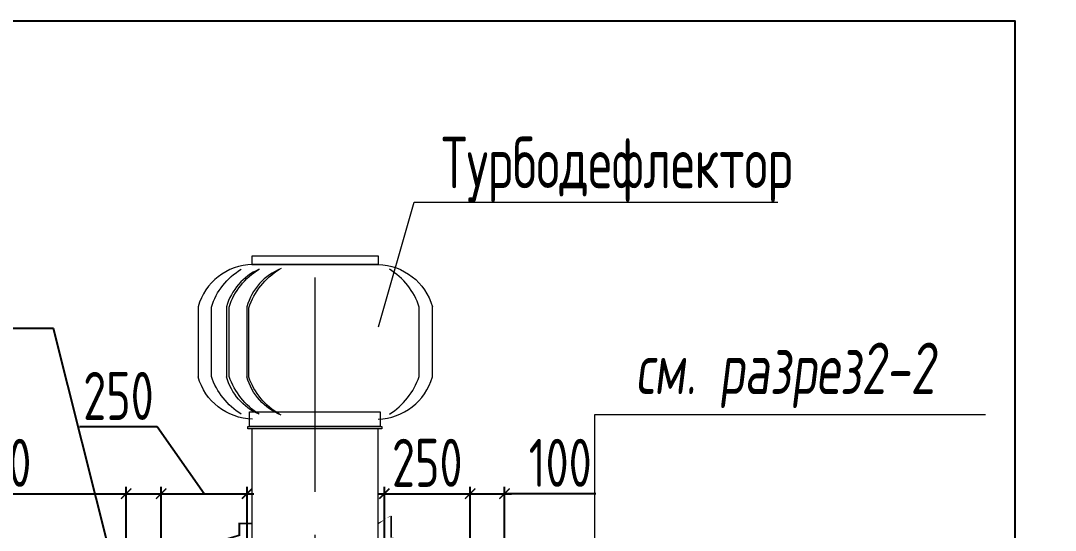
# Model space of a CAD drawing. Header units: millimetres. Extents: x -314343 to 682031, y 21428 to 98936.
# Drawn here: x 412208 to 415222, y 60853 to 62338 of the extents above; entities that cross this region are included whole.
import ezdxf
from ezdxf import colors
from ezdxf.entities.mleader import LeaderData, LeaderLine
from ezdxf.math import Vec2, Vec3

# ---------------------------------------------------------------- set-up
doc = ezdxf.new("R2010")
doc.units = ezdxf.units.MM
doc.header["$MEASUREMENT"] = 0
doc.header["$PDMODE"] = 3
doc.header["$PDSIZE"] = -4
doc.linetypes.add('CENTER', pattern=[2, 1.25, -0.25, 0.25, -0.25])
doc.layers.get('0').update_dxf_attribs({"color": 250, "lineweight": 9})
doc.layers.get('Defpoints').update_dxf_attribs({"color": 6})
doc.layers.add('_0', color=250, linetype='Continuous', lineweight=9)
doc.layers.add('АР_Оси', color=195, linetype='Continuous', lineweight=9)
doc.layers.add('PDF _0', color=7, linetype='Continuous')
doc.styles.add('ICOCPEUR', font='isocpeur.ttf')
doc.styles.add('ISOCPEUR', font='isocpeur.ttf', dxfattribs={"width": 0.7})
doc.dimstyles.new('R_50', dxfattribs={"dimtxt": 140, "dimasz": 30, "dimexe": 20, "dimexo": 0, "dimgap": 20, "dimtad": 1, "dimdec": 0, "dimrnd": 5, "dimzin": 0, "dimdsep": 46, "dimtxsty": 'ISOCPEUR', "dimblk": 'ARCHTICK', "dimcen": 50, "dimdle": 20, "dimclrd": 256, "dimclre": 256, "dimclrt": 256, "dimadec": 0, "dimazin": 0, "dimtfac": 2, "dimtdec": 0, "dimtofl": 0, "dimtmove": 1, "dimatfit": 3, "dimfxl": 1, "dimtvp": 3, "dimtolj": 1, "dimtzin": 0, "dimarcsym": 0})

# ---------------------------------------------------------------- blocks, each defined once
blk = doc.blocks.new('_ArchTick')
at = {"color": 0, "linetype": 'ByBlock', "const_width": 0.15}
blk.add_lwpolyline([(-0.5, -0.5), (0.5, 0.5)], dxfattribs=at)
blk = doc.blocks.new('*D368')
at = {"layer": '_0', "lineweight": -2, "ltscale": 500, "transparency": 16777216}
for p, q in [((413267.6079257875, 60701.52809833224), (413267.6079257875, 60979.87250648066)), ((413517.6079257875, 60701.52809833224), (413517.6079257875, 60979.87250648066)), ((413247.6079257875, 60959.87250648066), (413537.6079257875, 60959.87250648066))]:
    blk.add_line(p, q, dxfattribs=at)
at = {"layer": 'Defpoints', "color": 0, "ltscale": 500, "transparency": 16777216}
for p in [(413517.6079257875, 60959.87250648066), (413267.6079257875, 60701.52809833224), (413517.6079257875, 60701.52809833224)]:
    blk.add_point(p, dxfattribs=at)
at = {"layer": '_0', "lineweight": -2, "ltscale": 500, "transparency": 16777216, "xscale": 30, "yscale": 30, "zscale": 30, "rotation": 180}
blk.add_blockref('_ArchTick', (413267.6079257875, 60959.87250648066), dxfattribs=at)
at = {"layer": '_0', "lineweight": -2, "ltscale": 500, "transparency": 16777216, "xscale": 30, "yscale": 30, "zscale": 30}
blk.add_blockref('_ArchTick', (413517.6079257875, 60959.87250648066), dxfattribs=at)
at = {"layer": '_0', "ltscale": 500, "transparency": 16777216, "insert": (413392.6079257875, 61049.87250648066), "char_height": 140, "attachment_point": 5, "style": 'ISOCPEUR'}
blk.add_mtext('\\A1;250', dxfattribs=at)
blk = doc.blocks.new('*D369')
at = {"layer": '_0', "lineweight": -2, "ltscale": 500, "transparency": 16777216}
for p, q in [((413517.6079257875, 60701.52809833222), (413517.6079257875, 60979.87250648064)), ((413617.6079257877, 60673.59794181398), (413617.6079257877, 60979.87250648064)), ((413497.6079257875, 60959.87250648064), (413637.6079257877, 60959.87250648064)), ((413883.2578796669, 60959.87250648064), (413617.6079257877, 60959.87250648064))]:
    blk.add_line(p, q, dxfattribs=at)
at = {"layer": 'Defpoints', "color": 0, "ltscale": 500, "transparency": 16777216}
for p in [(413617.6079257877, 60959.87250648064), (413517.6079257875, 60701.52809833222), (413617.6079257877, 60673.59794181398)]:
    blk.add_point(p, dxfattribs=at)
at = {"layer": '_0', "lineweight": -2, "ltscale": 500, "transparency": 16777216, "xscale": 30, "yscale": 30, "zscale": 30, "rotation": 180}
blk.add_blockref('_ArchTick', (413517.6079257875, 60959.87250648064), dxfattribs=at)
at = {"layer": '_0', "lineweight": -2, "ltscale": 500, "transparency": 16777216, "xscale": 30, "yscale": 30, "zscale": 30}
blk.add_blockref('_ArchTick', (413617.6079257877, 60959.87250648064), dxfattribs=at)
at = {"layer": '_0', "ltscale": 500, "transparency": 16777216, "insert": (413779.9578796669, 61049.87250648064), "char_height": 140, "attachment_point": 5, "style": 'ISOCPEUR'}
blk.add_mtext('\\A1;100', dxfattribs=at)
blk = doc.blocks.new('*D370')
at = {"layer": '_0', "lineweight": -2, "ltscale": 500, "transparency": 16777216}
for p, q in [((412606.2591295722, 61154.87250648066), (412380.0591295722, 61154.87250648066)), ((412742.6079257875, 60959.87250648055), (412606.2591295722, 61154.87250648066)), ((412617.6079257875, 60701.52809833214), (412617.6079257875, 60979.87250648055)), ((412867.6079257875, 60701.52809833214), (412867.6079257875, 60979.87250648055)), ((412597.6079257875, 60959.87250648055), (412887.6079257875, 60959.87250648055))]:
    blk.add_line(p, q, dxfattribs=at)
at = {"layer": 'Defpoints', "color": 0, "ltscale": 500, "transparency": 16777216}
for p in [(412867.6079257875, 60959.87250648055), (412617.6079257875, 60701.52809833214), (412867.6079257875, 60701.52809833214)]:
    blk.add_point(p, dxfattribs=at)
at = {"layer": '_0', "lineweight": -2, "ltscale": 500, "transparency": 16777216, "xscale": 30, "yscale": 30, "zscale": 30, "rotation": 180}
blk.add_blockref('_ArchTick', (412617.6079257875, 60959.87250648055), dxfattribs=at)
at = {"layer": '_0', "lineweight": -2, "ltscale": 500, "transparency": 16777216, "xscale": 30, "yscale": 30, "zscale": 30}
blk.add_blockref('_ArchTick', (412867.6079257875, 60959.87250648055), dxfattribs=at)
at = {"layer": '_0', "ltscale": 500, "transparency": 16777216, "insert": (412493.1591295722, 61244.87250648066), "char_height": 140, "attachment_point": 5, "style": 'ISOCPEUR'}
blk.add_mtext('\\A1;250', dxfattribs=at)
blk = doc.blocks.new('*D371')
at = {"layer": '_0', "lineweight": -2, "ltscale": 500, "transparency": 16777216}
for p, q in [((412515.385464109, 60701.52809833235), (412515.385464109, 60979.87250648077)), ((412617.6079257875, 60701.52809833214), (412617.6079257875, 60979.87250648077)), ((412044.3129232496, 60959.87250648077), (412515.385464109, 60959.87250648077)), ((412495.385464109, 60959.87250648077), (412637.6079257875, 60959.87250648077))]:
    blk.add_line(p, q, dxfattribs=at)
at = {"layer": 'Defpoints', "color": 0, "ltscale": 500, "transparency": 16777216}
for p in [(412617.6079257875, 60959.87250648077), (412515.385464109, 60701.52809833235), (412617.6079257875, 60701.52809833214)]:
    blk.add_point(p, dxfattribs=at)
at = {"layer": '_0', "lineweight": -2, "ltscale": 500, "transparency": 16777216, "xscale": 30, "yscale": 30, "zscale": 30, "rotation": 180}
blk.add_blockref('_ArchTick', (412515.385464109, 60959.87250648077), dxfattribs=at)
at = {"layer": '_0', "lineweight": -2, "ltscale": 500, "transparency": 16777216, "xscale": 30, "yscale": 30, "zscale": 30}
blk.add_blockref('_ArchTick', (412617.6079257875, 60959.87250648077), dxfattribs=at)
at = {"layer": '_0', "ltscale": 500, "transparency": 16777216, "insert": (412147.6129232496, 61049.87250648077), "char_height": 140, "attachment_point": 5, "style": 'ISOCPEUR'}
blk.add_mtext('\\A1;100', dxfattribs=at)
blk = doc.blocks.new('крышник')
at = {"color": 251, "ltscale": 500}
for points in [[(-191.5795036604143, -203.7467991599488), (189.4752693016781, -203.7467991599488), (189.4752693016781, -246.8324238266412), (-191.5795036604143, -246.8324238266412)], [(-196.6953125193409, -246.8324238266412), (193.646527327785, -246.8324238266412), (193.646527327785, -253.9682811462361), (-196.6953125193409, -253.9682811462361)]]:
    blk.add_lwpolyline(points, close=True, dxfattribs=at)
at = {"layer": '_0', "color": 251, "ltscale": 500}
blk.add_lwpolyline([(-184.6784498561174, 225.2121012365096), (184.4752693016781, 225.2121012365096), (184.4752693016781, 249.5721771376266), (-184.6784498561174, 249.5721771376266)], close=True, dxfattribs=at)
for points in [[(-183.0673725151573, 225.2121012365096, 0.3305568164830414), (-341.0415915836347, 102.1413030268159, 0.3305568164830414)], [(-215.5257640891941, -211.2865926547165, -0.1668150978023458), (-302.6511892304989, -101.3063825549325), (-302.6511892304989, 101.3063825549325, -0.1832733175010676), (-215.5257640891941, 211.2865926547165)], [(-163.5974686619593, 211.2865926547165, 0.2261490489241471), (-258.4163617055165, 102.1413030268159)], [(-163.5974686619593, -211.2865926547165, -0.1668150978023458), (-250.722893803264, -101.3063825549325), (-250.722893803264, 101.3063825549325, -0.1832733175010676), (-163.5974686619593, 211.2865926547165)], [(-99.14906973694451, 213.4615520067455, 0.235032193702936), (-199.2019134679576, 102.1413030268159)], [(-104.3830204244005, -211.2865926547165, -0.1732926458970932), (-193.6261845129775, -103.2010126109381), (-193.6261845129775, 99.41175249892694, -0.1765394558628313), (-104.3830204244005, 211.2865926547165)], [(183.0673725150409, 225.2121012365096, -0.3305568164830414), (341.0415915835183, 102.1413030268159, -0.3305568164830414)], [(215.76657000673, -211.2865926547165, 0.1668150978023458), (302.8919951480348, -101.3063825549325), (302.8919951480348, 101.3063825549325, 0.1832733175010676), (215.76657000673, 211.2865926547165)], [(-183.0673725151573, -225.2121012365096, -0.3305568164830414), (-341.0415915836347, -102.1413030268159, -0.3305568164830414)], [(-163.5974686619593, -211.2865926547165, -0.2261490489241471), (-258.4163617055165, -102.1413030268159)], [(-99.14906973694451, -213.4615520067455, -0.235032193702936), (-199.2019134679576, -102.1413030268159)], [(183.0673725150409, -225.2121012365096, 0.3305568164830414), (341.0415915835183, -102.1413030268159, 0.3305568164830414)]]:
    blk.add_lwpolyline(points, format="xyb", dxfattribs=at)
for points in [[(183.0673725150409, 225.2121012365096), (-184.5810136807268, 225.2121012365096)], [(-341.0415915836347, 102.1413030268159), (-341.0415915836347, -102.1413030268159)], [(-258.4163617055165, 102.1413030268159), (-258.4163617055165, -102.1413030268159)], [(-199.2019134679576, 102.1413030268159), (-199.2019134679576, -102.1413030268159)], [(341.0415915835183, -102.1413030268159), (341.0415915835765, -102.1413030268159), (341.0415915835765, 102.1413030268159)]]:
    blk.add_lwpolyline(points, dxfattribs=at)

msp = doc.modelspace()

# ---------------------------------------------------------------- linework, layer by layer
at = {"layer": '_0', "color": 7, "ltscale": 500}
for points in [[(413250.8515612911, 61445.80213169981), (413354.3532294211, 61809.43773986405), (414413.7581598307, 61809.43773986405)], [(413880.3534768547, 59057.77563326951), (413880.3534768547, 61190.43652035506), (415018.521097275, 61190.43652035506)]]:
    msp.add_lwpolyline(points, dxfattribs=at)
at = {"layer": '_0', "color": 1, "ltscale": 500}
for points in [[(412881.7119026131, 61148.63738688492), (412880.4020401019, 58901.07409269153)], [(413249.5640674633, 58901.07409269153), (413249.5640674633, 61148.63738688492)]]:
    msp.add_lwpolyline(points, dxfattribs=at)
at = {"layer": '_0', "color": 7, "lineweight": 30, "ltscale": 500, "const_width": 5}
for points in [[(412881.6509554547, 60872.80184543327), (412845.1442502033, 60872.76884970639), (412845.1442502033, 60838.71223718116), (412584.3115140654, 60761.01797114807), (412583.089672312, 60723.26375481192), (412221.1312236736, 60679.1773200366), (412221.1312236736, 60530.80851680756), (412229.2755433115, 60534.83849459251), (412229.2755433115, 60551.66038039949)], [(413249.5640674633, 60872.80345276841), (413287.849139693, 60872.76884970639), (413287.8491396931, 60838.71223718116), (413669.8907109408, 60763.08017337423), (413661.791854889, 60586.80547274949), (413651.9621659975, 60590.83545053445), (413651.9621659975, 60607.65733634142)]]:
    msp.add_lwpolyline(points, dxfattribs=at)
at = {"layer": 'Defpoints', "color": 5, "ltscale": 500}
msp.add_lwpolyline([(410774.920762418, 62338.47780621948), (415104.0847067842, 62338.47780621948), (415104.0847067842, 57925.70728067704), (410774.920762418, 57925.70728067704)], close=True, dxfattribs=at)
at = {"layer": 'АР_Оси', "linetype": 'CENTER', "ltscale": 500}
msp.add_line((413066.4966949482, 58964.93496107764), (413066.4966949482, 61704.7240241805), dxfattribs=at)

# ---------------------------------------------------------------- block references
at = {"layer": '_0', "color": 1}
msp.add_blockref('крышник', (413066.3762919894, 61402.60566803115), dxfattribs=at)

# ---------------------------------------------------------------- texts
at = {"layer": 'PDF _0', "color": 7, "lineweight": 0, "char_height": 150, "attachment_point": 9, "style": 'ISOCPEUR'}
for s, insert in [('Турбодефлектор', (414456.9616565603, 61809.43773986404)), ('{\\Q7;см. разрез2-2}', (414871.7642565315, 61209.60891111899))]:
    msp.add_mtext(s, dxfattribs=dict(at, insert=insert))

# ---------------------------------------------------------------- dimensions: what is measured, and where the dimension line sits
at = {"layer": '_0', "color": 1, "ltscale": 500}
for base, p1, p2, picture, middle in [((412867.6079257875, 60959.87250648055), (412617.6079257875, 60701.52809833214), (412867.6079257875, 60701.52809833214), '*D370', (412586.2591295722, 61154.87250648066)), ((412617.6079257875, 60959.87250648077), (412515.385464109, 60701.52809833235), (412617.6079257875, 60701.52809833214), '*D371', (412147.6129232496, 61015.42644849826)), ((413617.6079257877, 60959.87250648064), (413517.6079257875, 60701.52809833222), (413617.6079257877, 60673.59794181398), '*D369', (413779.9578796669, 60956.33904574089))]:
    dim = msp.add_linear_dim(base=base, p1=p1, p2=p2, dimstyle='R_50', override={"dimpost": '\\X'}, dxfattribs=at)
    dim.commit()
    dim.dimension.update_dxf_attribs({"geometry": picture, "text_midpoint": middle, "dimtype": 160})
dim = msp.add_linear_dim(base=(413517.6079257875, 60959.87250648066), p1=(413267.6079257875, 60701.52809833224), p2=(413517.6079257875, 60701.52809833224), dimstyle='R_50', override={"dimpost": '\\X'}, dxfattribs=at)
dim.commit()
dim.dimension.update_dxf_attribs({"geometry": '*D368', "text_midpoint": (413392.6079257875, 61049.87250648066)})

# ---------------------------------------------------------------- leaders
at = {"layer": 'PDF _0', "color": 7, "lineweight": 0}
ml = msp.add_multileader_mtext('Standard', dxfattribs=at)
ml.set_content('{\\Q7;\\W0.7;Фартук из оцинк.стали}', color=7, style='ICOCPEUR')
ml.set_leader_properties()
ml.build(insert=Vec2(0, 0))
ml.multileader.update_dxf_attribs({"text_left_attachment_type": 6, "text_right_attachment_type": 6, "dogleg_length": 50, "arrow_head_size": 100})
ctx = ml.context
ctx.base_point, ctx.char_height, ctx.arrow_head_size, ctx.landing_gap_size, ctx.plane_origin = Vec3(410784.9022426602, 61441.24653586047), 125, 100, 33.31167711876517, Vec3(415116.844088002, 62013.93236144219)
ctx.left_attachment, ctx.right_attachment = 6, 6
notes = []
notes.append((ctx, [(0, (1, 1, 0), (412303.7912350816, 61441.24653586047), (-1, 0), 133.2467084750607, [(1, [(412499.9119651696, 60661.72706290802)], 0, [])])]))
ctx.mtext.insert, ctx.mtext.width, ctx.mtext.defined_height, ctx.mtext.flow_direction = Vec3(410818.2139197789, 61603.74653586047), 5276.740994300487, 721.8427417872812, 5
for ctx, leaders in notes:
    for number, flags, end, landing, length, lines in leaders:
        leader = LeaderData()
        leader.index, (leader.has_last_leader_line, leader.has_dogleg_vector, leader.attachment_direction) = number, flags
        leader.last_leader_point, leader.dogleg_vector, leader.dogleg_length = Vec3(end), Vec3(landing), length
        for number, points, colour, breaks in lines:
            line = LeaderLine()
            line.index, line.vertices, line.color, line.breaks = number, Vec3.list(points), colors.encode_raw_color(colour), breaks
            leader.lines.append(line)
        ctx.leaders.append(leader)

doc.saveas('drawing.dxf')
